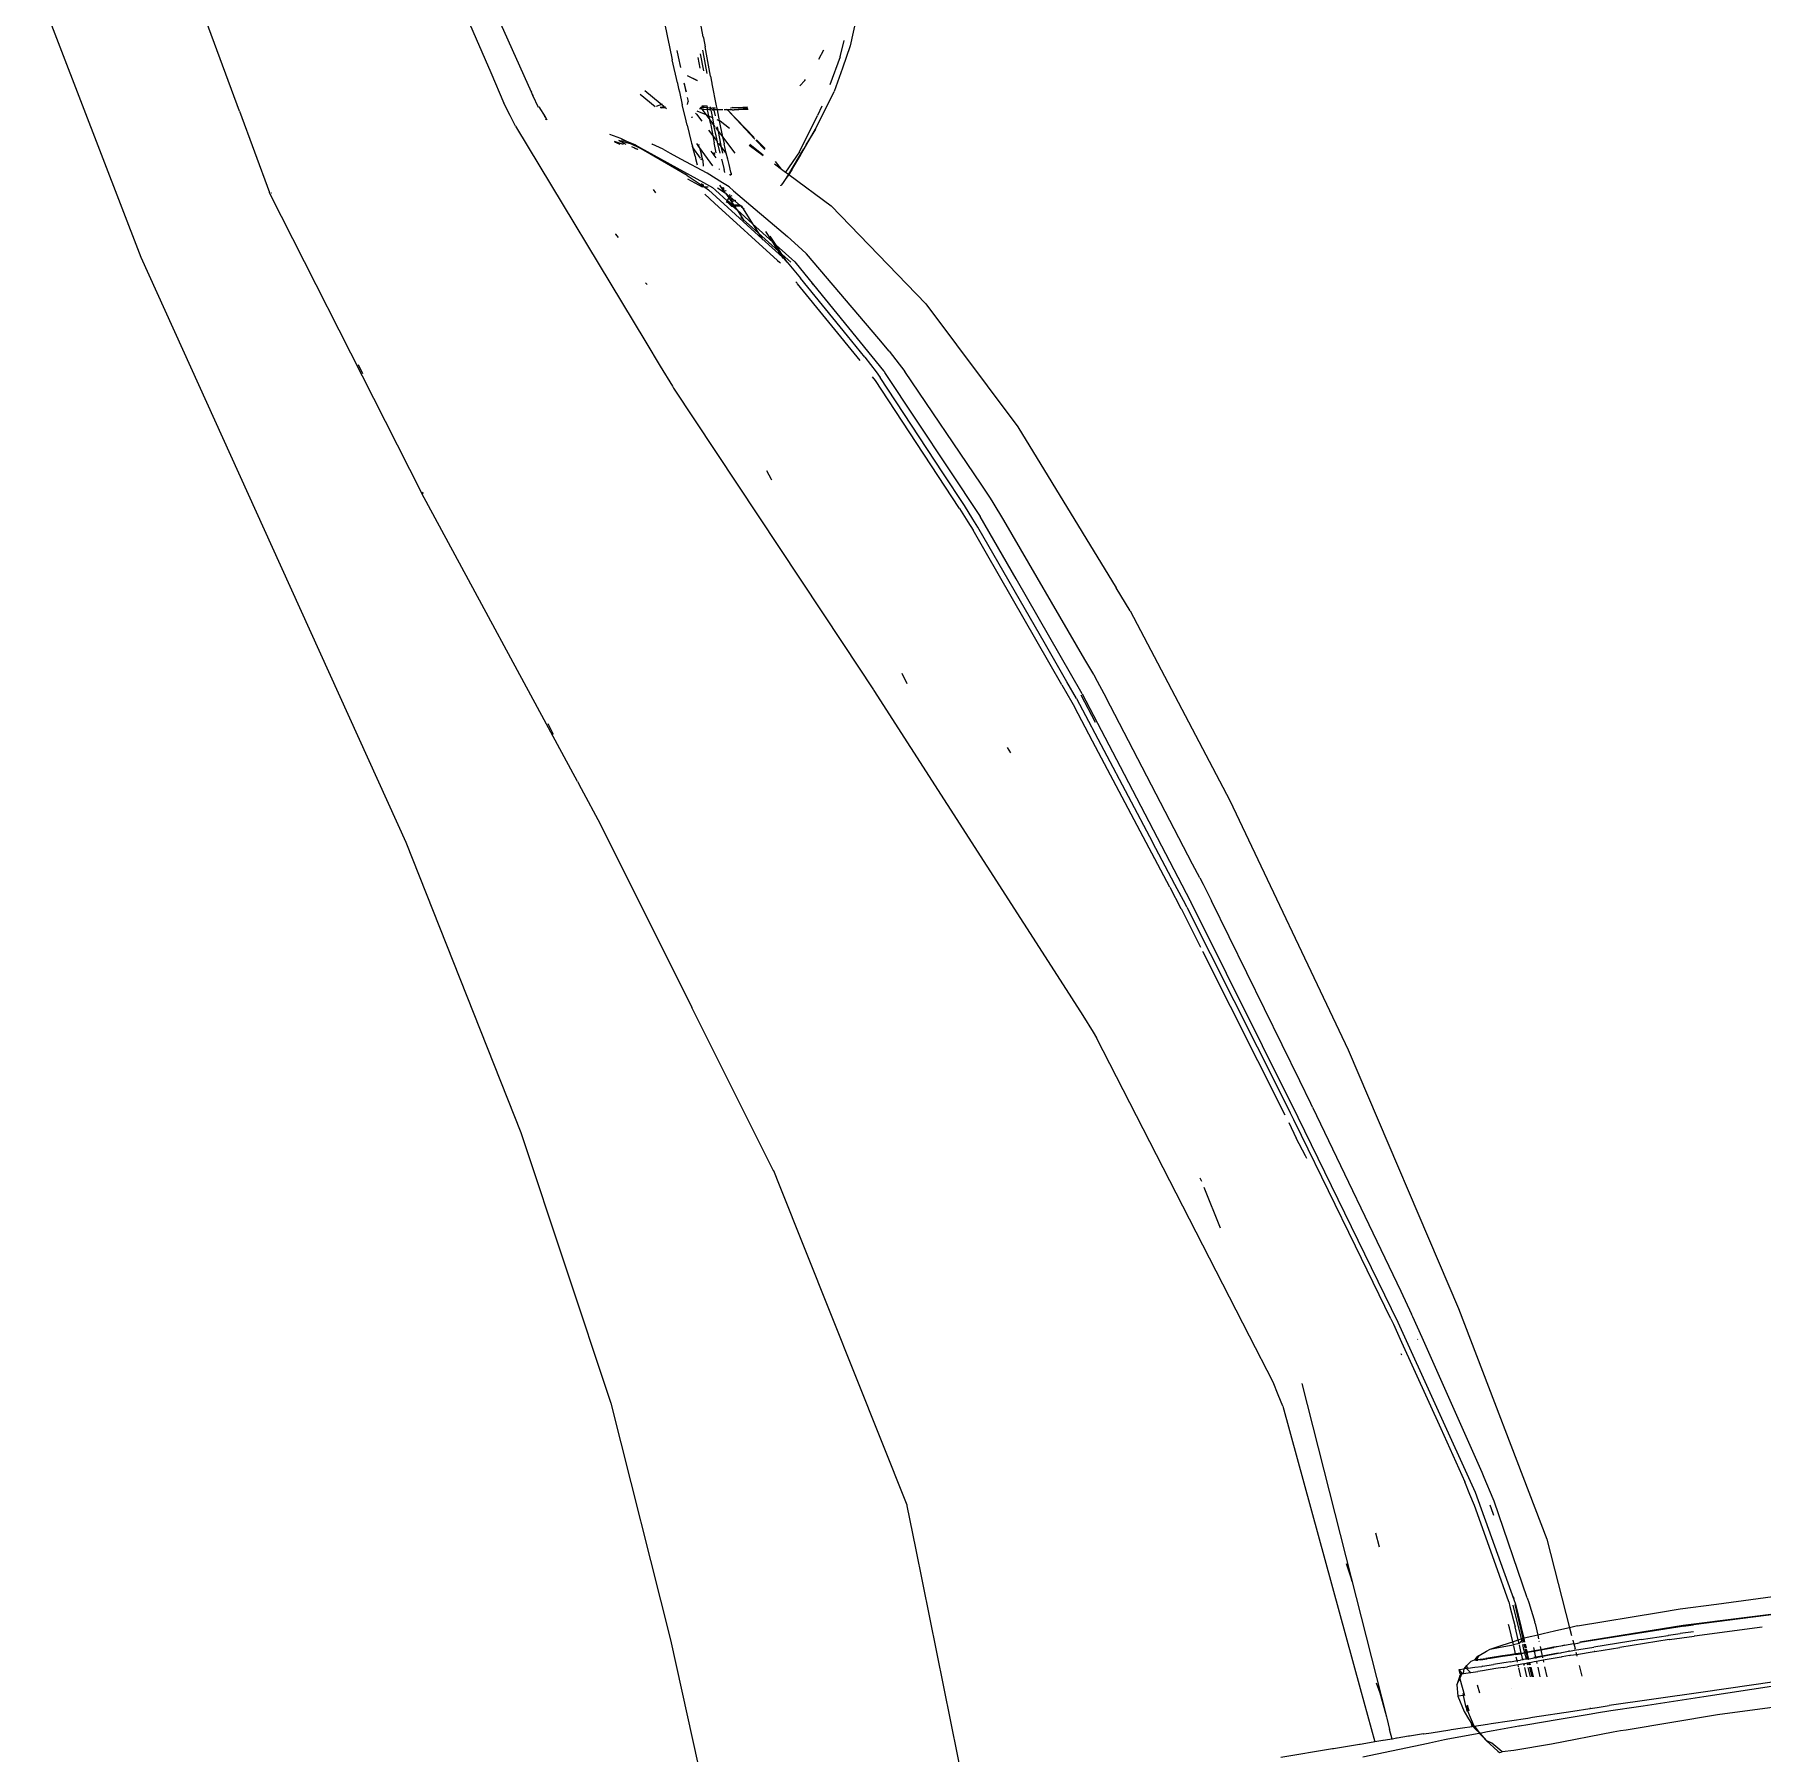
# Model space of a CAD drawing. Header units: millimetres. Extents: x 182 to 575, y -105 to 95.
# Drawn here: x 367.4181 to 367.7003, y -1.5938 to -1.3131 of the extents above; entities that cross this region are included whole.
import ezdxf

# ---------------------------------------------------------------- set-up
doc = ezdxf.new("R2010")
doc.units = ezdxf.units.MM
doc.header["$MEASUREMENT"] = 0
doc.layers.add('SectionCutEdges', color=7, linetype='Continuous')

# ---------------------------------------------------------------- blocks, each defined once
blk = doc.blocks.new('A$C69b3238c')
for p, q in [((1.53287, 0.94229), (1.51631, 0.90541)), ((1.53587, 0.93856), (1.52293, 0.90858)), ((1.56394, 0.90224), (1.5744, 0.93063)), ((1.5974, 0.92355), (1.58003, 0.87844)), ((1.48821, 0.91439), (1.48952, 0.92142)), ((1.46325, 0.91739), (1.46425, 0.91291)), ((1.48819, 0.91425), (1.48791, 0.91277)), ((1.48821, 0.91439), (1.48819, 0.91425)), ((1.49413, 0.91456), (1.49374, 0.91276)), ((1.49456, 0.91666), (1.49413, 0.91456)), ((1.46425, 0.91291), (1.46546, 0.90927)), ((1.46587, 0.91114), (1.4652, 0.91382)), ((1.46859, 0.9122), (1.46942, 0.9107)), ((1.48702, 0.90799), (1.48791, 0.91277)), ((1.48758, 0.90839), (1.48825, 0.91195)), ((1.48872, 0.91162), (1.4882, 0.90885)), ((1.48825, 0.91195), (1.4883, 0.91221)), ((1.49253, 0.91215), (1.49231, 0.91111)), ((1.49374, 0.91276), (1.49329, 0.91066)), ((1.46546, 0.90927), (1.46683, 0.90548)), ((1.46587, 0.91114), (1.46757, 0.90654)), ((1.48912, 0.91104), (1.48879, 0.90927)), ((1.49231, 0.91111), (1.49192, 0.90936)), ((1.49245, 0.90686), (1.49329, 0.91066)), ((1.52293, 0.90858), (1.52076, 0.90358)), ((1.47163, 0.90726), (1.47153, 0.90741)), ((1.47163, 0.90726), (1.47246, 0.9064)), ((1.48679, 0.90672), (1.48611, 0.90315)), ((1.48681, 0.90684), (1.48679, 0.90672)), ((1.48702, 0.90799), (1.48681, 0.90684)), ((1.48921, 0.90719), (1.48922, 0.90724)), ((1.49075, 0.90803), (1.48922, 0.90724)), ((1.48922, 0.90724), (1.49077, 0.90801)), ((1.49097, 0.90537), (1.49131, 0.90684)), ((1.49134, 0.90676), (1.49104, 0.90542)), ((1.49225, 0.90595), (1.49212, 0.90539)), ((1.4924, 0.90675), (1.49225, 0.90595)), ((1.49244, 0.9068), (1.4924, 0.90675)), ((1.49245, 0.90686), (1.49244, 0.9068)), ((1.46987, 0.89932), (1.46683, 0.90548)), ((1.46888, 0.90309), (1.46955, 0.90155)), ((1.481, 0.90291), (1.48252, 0.90278)), ((1.48611, 0.90315), (1.48602, 0.90269)), ((1.48708, 0.90294), (1.48705, 0.90276)), ((1.4875, 0.90303), (1.4876, 0.90305)), ((1.48755, 0.90283), (1.4876, 0.90305)), ((1.48858, 0.90296), (1.48755, 0.90283)), ((1.4876, 0.90305), (1.48847, 0.90308)), ((1.49082, 0.90446), (1.49068, 0.90386)), ((1.49078, 0.90336), (1.49068, 0.90386)), ((1.49125, 0.90162), (1.49164, 0.90328)), ((1.49212, 0.90539), (1.49164, 0.90328)), ((1.49424, 0.90266), (1.49451, 0.90288)), ((1.49451, 0.90288), (1.49437, 0.90289)), ((1.49443, 0.90295), (1.49457, 0.90293)), ((1.49451, 0.90288), (1.49457, 0.90293)), ((1.49504, 0.90282), (1.49451, 0.90288)), ((1.49468, 0.90302), (1.49455, 0.90306)), ((1.49457, 0.90293), (1.49468, 0.90302)), ((1.49457, 0.90293), (1.49504, 0.90282)), ((1.49468, 0.90302), (1.49503, 0.90332)), ((1.49514, 0.90288), (1.49468, 0.90302)), ((1.49488, 0.90337), (1.49503, 0.90332)), ((1.49503, 0.90332), (1.49527, 0.90353)), ((1.49503, 0.90332), (1.49593, 0.90301)), ((1.49508, 0.90283), (1.49514, 0.90288)), ((1.49522, 0.90286), (1.49514, 0.90288)), ((1.49522, 0.90286), (1.49527, 0.90287)), ((1.49527, 0.90353), (1.49773, 0.90557)), ((1.4985, 0.90505), (1.49607, 0.90304)), ((1.51504, 0.90297), (1.51404, 0.90133)), ((1.51608, 0.90488), (1.5152, 0.90291)), ((1.51608, 0.90488), (1.51592, 0.90493)), ((1.51631, 0.90541), (1.51608, 0.90488)), ((1.51631, 0.90541), (1.51619, 0.90552)), ((1.51973, 0.90155), (1.52076, 0.90358)), ((1.47252, 0.89564), (1.46955, 0.90155)), ((1.48428, 0.90246), (1.47983, 0.89774)), ((1.47988, 0.89795), (1.48428, 0.90246)), ((1.4809, 0.9025), (1.48319, 0.90248)), ((1.48319, 0.90248), (1.48093, 0.90263)), ((1.48252, 0.90278), (1.48096, 0.90277)), ((1.48252, 0.90278), (1.48347, 0.90283)), ((1.48252, 0.90278), (1.48369, 0.90277)), ((1.48352, 0.90246), (1.48319, 0.90248)), ((1.48352, 0.90246), (1.48428, 0.90246)), ((1.48369, 0.90277), (1.48379, 0.90274)), ((1.48391, 0.89942), (1.48543, 0.90062)), ((1.48434, 0.90246), (1.48428, 0.90246)), ((1.48438, 0.90257), (1.48434, 0.90246)), ((1.48434, 0.90246), (1.48437, 0.90246)), ((1.48437, 0.90246), (1.48446, 0.90255)), ((1.48437, 0.90246), (1.48475, 0.90247)), ((1.48475, 0.90247), (1.48478, 0.90246)), ((1.48502, 0.90246), (1.48508, 0.90247)), ((1.48508, 0.90247), (1.48597, 0.90248)), ((1.48543, 0.90062), (1.48562, 0.9007)), ((1.48562, 0.9007), (1.48545, 0.89986)), ((1.48597, 0.90248), (1.48562, 0.9007)), ((1.48562, 0.9007), (1.48593, 0.90084)), ((1.48602, 0.90269), (1.48597, 0.90248)), ((1.48597, 0.90248), (1.48644, 0.90249)), ((1.48597, 0.90248), (1.48643, 0.90244)), ((1.48623, 0.90274), (1.48649, 0.90273)), ((1.48624, 0.90147), (1.48643, 0.90244)), ((1.48643, 0.90244), (1.48644, 0.90249)), ((1.48643, 0.90244), (1.48671, 0.90244)), ((1.48644, 0.90249), (1.48649, 0.90273)), ((1.48644, 0.90249), (1.48674, 0.90249)), ((1.48716, 0.90083), (1.48647, 0.89991)), ((1.48647, 0.89991), (1.48653, 0.90013)), ((1.48649, 0.90273), (1.4865, 0.9028)), ((1.48649, 0.90273), (1.4868, 0.90273)), ((1.48673, 0.90118), (1.48653, 0.90013)), ((1.48659, 0.90112), (1.48673, 0.90118)), ((1.48706, 0.90032), (1.48665, 0.89822)), ((1.48698, 0.90243), (1.48673, 0.90118)), ((1.48673, 0.90118), (1.48728, 0.90142)), ((1.48686, 0.90274), (1.4868, 0.90273)), ((1.48685, 0.90243), (1.48698, 0.90243)), ((1.48686, 0.90249), (1.48699, 0.90249)), ((1.48705, 0.90276), (1.48691, 0.90275)), ((1.48699, 0.90249), (1.48698, 0.90243)), ((1.48698, 0.90243), (1.48705, 0.90243)), ((1.48705, 0.90276), (1.48699, 0.90249)), ((1.48699, 0.90249), (1.48749, 0.9025)), ((1.48755, 0.90283), (1.48705, 0.90276)), ((1.48705, 0.90276), (1.48754, 0.90278)), ((1.48705, 0.90243), (1.48749, 0.9025)), ((1.48706, 0.90032), (1.48716, 0.90083)), ((1.48776, 0.90163), (1.48716, 0.90083)), ((1.48716, 0.90083), (1.48728, 0.90142)), ((1.48728, 0.90142), (1.48752, 0.9025)), ((1.48728, 0.90142), (1.48776, 0.90163)), ((1.48749, 0.9025), (1.48752, 0.9025)), ((1.48752, 0.9025), (1.48754, 0.90278)), ((1.48752, 0.9025), (1.48767, 0.9025)), ((1.48754, 0.90278), (1.48869, 0.90284)), ((1.48754, 0.90278), (1.48755, 0.90283)), ((1.48817, 0.90258), (1.48767, 0.9025)), ((1.48847, 0.90257), (1.48776, 0.90163)), ((1.48776, 0.90163), (1.4892, 0.90225)), ((1.48817, 0.90258), (1.48853, 0.90263)), ((1.48932, 0.90178), (1.48845, 0.90061)), ((1.48847, 0.90257), (1.48853, 0.90263)), ((1.48853, 0.90263), (1.48871, 0.90281)), ((1.48881, 0.90269), (1.48853, 0.90263)), ((1.48853, 0.90263), (1.48883, 0.90267)), ((1.48948, 0.90193), (1.48932, 0.90178)), ((1.48999, 0.90118), (1.49003, 0.90131)), ((1.49006, 0.9012), (1.49007, 0.90126)), ((1.49086, 0.89997), (1.49102, 0.90067)), ((1.49102, 0.90067), (1.49125, 0.90162)), ((1.49504, 0.90282), (1.49508, 0.90283)), ((1.51404, 0.90133), (1.51376, 0.90086)), ((1.51376, 0.90086), (1.51399, 0.90093)), ((1.51404, 0.90133), (1.51421, 0.90129)), ((1.51885, 0.89983), (1.51973, 0.90155)), ((1.56394, 0.90224), (1.55905, 0.88896)), ((1.47212, 0.89547), (1.46987, 0.89932)), ((1.46987, 0.89932), (1.47146, 0.89673)), ((1.47813, 0.89616), (1.47954, 0.8976)), ((1.47962, 0.89752), (1.47818, 0.89599)), ((1.47982, 0.8977), (1.47983, 0.89774)), ((1.48506, 0.89804), (1.48307, 0.89539)), ((1.48506, 0.89804), (1.48482, 0.89693)), ((1.48545, 0.89986), (1.48506, 0.89804)), ((1.48574, 0.89894), (1.48506, 0.89804)), ((1.48522, 0.89632), (1.48552, 0.89779)), ((1.48547, 0.89542), (1.48588, 0.8972)), ((1.48552, 0.89779), (1.48574, 0.89894)), ((1.48574, 0.89894), (1.4859, 0.89972)), ((1.48624, 0.89961), (1.48574, 0.89894)), ((1.48588, 0.8972), (1.48591, 0.89727)), ((1.48591, 0.89727), (1.48647, 0.89991)), ((1.48665, 0.89822), (1.48591, 0.89727)), ((1.48647, 0.89991), (1.48631, 0.89969)), ((1.48665, 0.89822), (1.48643, 0.89711)), ((1.48737, 0.89917), (1.48665, 0.89822)), ((1.49019, 0.89725), (1.49014, 0.89705)), ((1.49086, 0.89997), (1.49019, 0.89725)), ((1.51885, 0.89983), (1.49759, 0.86453)), ((1.49922, 0.89668), (1.50072, 0.89728)), ((1.49995, 0.89688), (1.502, 0.89746)), ((1.49995, 0.89688), (1.50072, 0.89728)), ((1.50072, 0.89728), (1.50135, 0.89761)), ((1.50072, 0.89728), (1.50151, 0.8976)), ((1.502, 0.89746), (1.50084, 0.89689)), ((1.50274, 0.89734), (1.5013, 0.89684)), ((1.50135, 0.89761), (1.5017, 0.89778)), ((1.5017, 0.89778), (1.50347, 0.89847)), ((1.47185, 0.89609), (1.47432, 0.89197)), ((1.47224, 0.89526), (1.47212, 0.89547)), ((1.47235, 0.89504), (1.47224, 0.89526)), ((1.47263, 0.89459), (1.47235, 0.89504)), ((1.47252, 0.89564), (1.47478, 0.89232)), ((1.47374, 0.8927), (1.47263, 0.89459)), ((1.47842, 0.89507), (1.4806, 0.89679)), ((1.48071, 0.89672), (1.47843, 0.89502)), ((1.48401, 0.89357), (1.48423, 0.89442)), ((1.48423, 0.89442), (1.48446, 0.89541)), ((1.48446, 0.89541), (1.48482, 0.89693)), ((1.48522, 0.89632), (1.48454, 0.89541)), ((1.48523, 0.89442), (1.48481, 0.89275)), ((1.48504, 0.89542), (1.48522, 0.89632)), ((1.48575, 0.89702), (1.48522, 0.89632)), ((1.48609, 0.89543), (1.48643, 0.89711)), ((1.48612, 0.89461), (1.48695, 0.89573)), ((1.48655, 0.89553), (1.4863, 0.89519)), ((1.48665, 0.89333), (1.48882, 0.89634)), ((1.49191, 0.89448), (1.48765, 0.89217)), ((1.49845, 0.89626), (1.48819, 0.89059)), ((1.4883, 0.89424), (1.48851, 0.89509)), ((1.48848, 0.89433), (1.48855, 0.89438)), ((1.48855, 0.89525), (1.48851, 0.89509)), ((1.48857, 0.89531), (1.48855, 0.89525)), ((1.48855, 0.89438), (1.48858, 0.89448)), ((1.48882, 0.89634), (1.48857, 0.89531)), ((1.48865, 0.89457), (1.4899, 0.8963)), ((1.48882, 0.89634), (1.48886, 0.89639)), ((1.48886, 0.89639), (1.48926, 0.89695)), ((1.48886, 0.89639), (1.48893, 0.89677)), ((1.48896, 0.89679), (1.48893, 0.89677)), ((1.48948, 0.89453), (1.48919, 0.89351)), ((1.48956, 0.89493), (1.48948, 0.89453)), ((1.48956, 0.89493), (1.4899, 0.8963)), ((1.4899, 0.8963), (1.48996, 0.89656)), ((1.49002, 0.89646), (1.4899, 0.8963)), ((1.49014, 0.89705), (1.48996, 0.89656)), ((1.49084, 0.89173), (1.498, 0.89588)), ((1.49364, 0.89542), (1.49191, 0.89448)), ((1.49478, 0.89604), (1.49364, 0.89542)), ((1.49478, 0.89604), (1.49656, 0.89686)), ((1.49664, 0.89689), (1.49656, 0.89686)), ((1.498, 0.89588), (1.4986, 0.89619)), ((1.49922, 0.89668), (1.49845, 0.89626)), ((1.4986, 0.89619), (1.49995, 0.89688)), ((1.49896, 0.89604), (1.49895, 0.89608)), ((1.49992, 0.89647), (1.49896, 0.89604)), ((1.49946, 0.89621), (1.49896, 0.89604)), ((1.49896, 0.89604), (1.49899, 0.89594)), ((1.49922, 0.89668), (1.49995, 0.89688)), ((1.50177, 0.89679), (1.50216, 0.89699)), ((1.50216, 0.89699), (1.50265, 0.89718)), ((1.47426, 0.89193), (1.46734, 0.8868)), ((1.47374, 0.8927), (1.47426, 0.89193)), ((1.47432, 0.89197), (1.47426, 0.89193)), ((1.47426, 0.89193), (1.47484, 0.89108)), ((1.47478, 0.89232), (1.47432, 0.89197)), ((1.47432, 0.89197), (1.47484, 0.89108)), ((1.47542, 0.89279), (1.47478, 0.89232)), ((1.47542, 0.89279), (1.47642, 0.89405)), ((1.47658, 0.89366), (1.47542, 0.89279)), ((1.48358, 0.89187), (1.48362, 0.89203)), ((1.48362, 0.89203), (1.4837, 0.89232)), ((1.4837, 0.89232), (1.48401, 0.89357)), ((1.48394, 0.89197), (1.48377, 0.89174)), ((1.48468, 0.89225), (1.48481, 0.89275)), ((1.4851, 0.89057), (1.48756, 0.89213)), ((1.48554, 0.89272), (1.48557, 0.89283)), ((1.48765, 0.89217), (1.48756, 0.89213)), ((1.48826, 0.89421), (1.48825, 0.8933)), ((1.4883, 0.89424), (1.48826, 0.89421)), ((1.49084, 0.89173), (1.48837, 0.89009)), ((1.48326, 0.88924), (1.47447, 0.88178)), ((1.47484, 0.89108), (1.47528, 0.89044)), ((1.47528, 0.89044), (1.47548, 0.89015)), ((1.47548, 0.89015), (1.47553, 0.89009)), ((1.47555, 0.89004), (1.47553, 0.89009)), ((1.47978, 0.88251), (1.48736, 0.88942)), ((1.48401, 0.88988), (1.48326, 0.88924)), ((1.48455, 0.88885), (1.48391, 0.88825)), ((1.48401, 0.88988), (1.4851, 0.89057)), ((1.48401, 0.88808), (1.48455, 0.88885)), ((1.48623, 0.88933), (1.48431, 0.8876)), ((1.48446, 0.88918), (1.48451, 0.88922)), ((1.48451, 0.88922), (1.48478, 0.88917)), ((1.48466, 0.88894), (1.48455, 0.88885)), ((1.48589, 0.88972), (1.48466, 0.88894)), ((1.48466, 0.88894), (1.48484, 0.88917)), ((1.48478, 0.88917), (1.48484, 0.88917)), ((1.48484, 0.88917), (1.48549, 0.89019)), ((1.48487, 0.88931), (1.48484, 0.88972)), ((1.48484, 0.88927), (1.48487, 0.88931)), ((1.48484, 0.88917), (1.48484, 0.88927)), ((1.48487, 0.88931), (1.48498, 0.88987)), ((1.48673, 0.88978), (1.48623, 0.88933)), ((1.48819, 0.89059), (1.48673, 0.88978)), ((1.48798, 0.88983), (1.48736, 0.88942)), ((1.48812, 0.88988), (1.4874, 0.8899)), ((1.48798, 0.88983), (1.48806, 0.88983)), ((1.48806, 0.88983), (1.48812, 0.88988)), ((1.48812, 0.88988), (1.48823, 0.89035)), ((1.48812, 0.88988), (1.48837, 0.89009)), ((1.48812, 0.88984), (1.48812, 0.88988)), ((1.48832, 0.88984), (1.49074, 0.89114)), ((1.48832, 0.88984), (1.48837, 0.89009)), ((1.48837, 0.89009), (1.48844, 0.89039)), ((1.48844, 0.89039), (1.48846, 0.89047)), ((1.49597, 0.88891), (1.49633, 0.88947)), ((1.54011, 0.85157), (1.55898, 0.88882)), ((1.55872, 0.88884), (1.55876, 0.88884)), ((1.55898, 0.88882), (1.55905, 0.88896)), ((1.46734, 0.8868), (1.45188, 0.87082)), ((1.48637, 0.88725), (1.47607, 0.87788)), ((1.48196, 0.88673), (1.48017, 0.88386)), ((1.4827, 0.88614), (1.48017, 0.88386)), ((1.48196, 0.88666), (1.48153, 0.88629)), ((1.4827, 0.88614), (1.48169, 0.88456)), ((1.48196, 0.88673), (1.48201, 0.88673)), ((1.48201, 0.88673), (1.48196, 0.88666)), ((1.48204, 0.88682), (1.48201, 0.88673)), ((1.48201, 0.88673), (1.48205, 0.88673)), ((1.48212, 0.8869), (1.48204, 0.88682)), ((1.48215, 0.88682), (1.48204, 0.88682)), ((1.48215, 0.88682), (1.48205, 0.88673)), ((1.48205, 0.88673), (1.48312, 0.8868)), ((1.48235, 0.88698), (1.48215, 0.88682)), ((1.48312, 0.8868), (1.48215, 0.88682)), ((1.48235, 0.88698), (1.48221, 0.88699)), ((1.48313, 0.88764), (1.48235, 0.88698)), ((1.48323, 0.88696), (1.48235, 0.88698)), ((1.4827, 0.88614), (1.48312, 0.8868)), ((1.48339, 0.88676), (1.4827, 0.88614)), ((1.48313, 0.88764), (1.48291, 0.88772)), ((1.48312, 0.8868), (1.48323, 0.88696)), ((1.48339, 0.88676), (1.48312, 0.8868)), ((1.48377, 0.88819), (1.48313, 0.88764)), ((1.48352, 0.8875), (1.48313, 0.88764)), ((1.48323, 0.88696), (1.48401, 0.88808)), ((1.48344, 0.88695), (1.48323, 0.88696)), ((1.48422, 0.88756), (1.48339, 0.88676)), ((1.48362, 0.88675), (1.48339, 0.88676)), ((1.48344, 0.88695), (1.48422, 0.88756)), ((1.48377, 0.88819), (1.48352, 0.8875)), ((1.48357, 0.88841), (1.48382, 0.88831)), ((1.48362, 0.88675), (1.48432, 0.88744)), ((1.48382, 0.88831), (1.48377, 0.88819)), ((1.48391, 0.88825), (1.48377, 0.88819)), ((1.48382, 0.88831), (1.48387, 0.88867)), ((1.48401, 0.88808), (1.48391, 0.88825)), ((1.48431, 0.8876), (1.48401, 0.88808)), ((1.48431, 0.8876), (1.48422, 0.88756)), ((1.48422, 0.88756), (1.48432, 0.88744)), ((1.48437, 0.88749), (1.48431, 0.8876)), ((1.48437, 0.88749), (1.48431, 0.8876)), ((1.48432, 0.88744), (1.48437, 0.88749)), ((1.48439, 0.88734), (1.48432, 0.88744)), ((1.48444, 0.88738), (1.48437, 0.88749)), ((1.48798, 0.88872), (1.48637, 0.88725)), ((1.48017, 0.88386), (1.47686, 0.88086)), ((1.4792, 0.88233), (1.48169, 0.88456)), ((1.48017, 0.88386), (1.4792, 0.88233)), ((1.48169, 0.88456), (1.48158, 0.88439)), ((1.48169, 0.88456), (1.48206, 0.88489)), ((1.47447, 0.88178), (1.47214, 0.87969)), ((1.4763, 0.88035), (1.47329, 0.87763)), ((1.47528, 0.87839), (1.47864, 0.88146)), ((1.47538, 0.87891), (1.4763, 0.88035)), ((1.47593, 0.87941), (1.4792, 0.88233)), ((1.47593, 0.87941), (1.47686, 0.88086)), ((1.4763, 0.88035), (1.47727, 0.88186)), ((1.47686, 0.88086), (1.4763, 0.88035)), ((1.47686, 0.88086), (1.47798, 0.8826)), ((1.47864, 0.88146), (1.47852, 0.88127)), ((1.47864, 0.88146), (1.47978, 0.88251)), ((1.4792, 0.88233), (1.47864, 0.88146)), ((1.50205, 0.88161), (1.5025, 0.88218)), ((1.5025, 0.88218), (1.50255, 0.88225)), ((1.45954, 0.86506), (1.47135, 0.87897)), ((1.47329, 0.87763), (1.47024, 0.87389)), ((1.47214, 0.87969), (1.47135, 0.87897)), ((1.47453, 0.87759), (1.47236, 0.87499)), ((1.47392, 0.87761), (1.47538, 0.87891)), ((1.47453, 0.87759), (1.47538, 0.87891)), ((1.47506, 0.87819), (1.47453, 0.87759)), ((1.47506, 0.87819), (1.47455, 0.87759)), ((1.47506, 0.87819), (1.47528, 0.87839)), ((1.47514, 0.87818), (1.47528, 0.87839)), ((1.47528, 0.87839), (1.47593, 0.87941)), ((1.47538, 0.87891), (1.47593, 0.87941)), ((1.47575, 0.87758), (1.47562, 0.87747)), ((1.47607, 0.87788), (1.47575, 0.87758)), ((1.58003, 0.87844), (1.55863, 0.83105)), ((1.46469, 0.86559), (1.47236, 0.87499)), ((1.47024, 0.87389), (1.4588, 0.85987)), ((1.4626, 0.86154), (1.47281, 0.87404)), ((1.47024, 0.87389), (1.47048, 0.87426)), ((1.47281, 0.87404), (1.47289, 0.87417)), ((1.47289, 0.87417), (1.4731, 0.87441)), ((1.49759, 0.87417), (1.4974, 0.87397)), ((1.49763, 0.87422), (1.49759, 0.87417)), ((1.45188, 0.87082), (1.43684, 0.85073)), ((1.45786, 0.86308), (1.45954, 0.86506)), ((1.46185, 0.86211), (1.46469, 0.86559)), ((1.49759, 0.86453), (1.49524, 0.86063)), ((1.45679, 0.86167), (1.45533, 0.85973)), ((1.45786, 0.86308), (1.45679, 0.86167)), ((1.46185, 0.86211), (1.45998, 0.85968)), ((1.49524, 0.86063), (1.49323, 0.85733)), ((1.54456, 0.86088), (1.54385, 0.8594)), ((1.44283, 0.84134), (1.45533, 0.85973)), ((1.45861, 0.85957), (1.443, 0.83607)), ((1.44908, 0.84321), (1.45931, 0.85879)), ((1.45803, 0.85512), (1.46009, 0.85825)), ((1.4588, 0.85987), (1.45859, 0.85963)), ((1.45859, 0.85963), (1.45861, 0.85957)), ((1.45998, 0.85968), (1.45931, 0.85879)), ((1.46009, 0.85825), (1.46056, 0.85888)), ((1.44637, 0.83736), (1.45803, 0.85512)), ((1.49305, 0.85702), (1.46543, 0.81534)), ((1.49323, 0.85733), (1.49305, 0.85702)), ((1.43684, 0.85073), (1.42078, 0.82441)), ((1.53418, 0.83987), (1.54011, 0.85157)), ((1.44129, 0.83906), (1.44283, 0.84134)), ((1.44557, 0.83786), (1.44908, 0.84321)), ((1.47701, 0.84201), (1.47705, 0.84209)), ((1.47705, 0.84209), (1.47781, 0.84354)), ((1.43913, 0.83548), (1.44087, 0.83837)), ((1.44087, 0.83837), (1.44129, 0.83906)), ((1.50874, 0.79279), (1.53416, 0.83982)), ((1.53389, 0.83984), (1.53404, 0.84002)), ((1.53416, 0.83982), (1.53418, 0.83987)), ((1.42589, 0.81272), (1.43913, 0.83548)), ((1.43713, 0.82587), (1.443, 0.83607)), ((1.44336, 0.83432), (1.44418, 0.83563)), ((1.44503, 0.83522), (1.44417, 0.83384)), ((1.44418, 0.83563), (1.44557, 0.83786)), ((1.44637, 0.83736), (1.44503, 0.83522)), ((1.43234, 0.81515), (1.44336, 0.83432)), ((1.44198, 0.83002), (1.44417, 0.83384)), ((1.42965, 0.80859), (1.44198, 0.83002)), ((1.55863, 0.83105), (1.53678, 0.7829)), ((1.41849, 0.82064), (1.42078, 0.82441)), ((1.42633, 0.8071), (1.43713, 0.82587)), ((1.41849, 0.82064), (1.40224, 0.78971)), ((1.42446, 0.81027), (1.42589, 0.81272)), ((1.42883, 0.80905), (1.43234, 0.81515)), ((1.46543, 0.81534), (1.4604, 0.80774)), ((1.4242, 0.80979), (1.42249, 0.80658)), ((1.42446, 0.81027), (1.4242, 0.80979)), ((1.45581, 0.81047), (1.45496, 0.80881)), ((1.42633, 0.8071), (1.42016, 0.79527)), ((1.42729, 0.80633), (1.42883, 0.80905)), ((1.42965, 0.80859), (1.42806, 0.80577)), ((1.46035, 0.80768), (1.42995, 0.76035)), ((1.4604, 0.80774), (1.46035, 0.80768)), ((1.40831, 0.77932), (1.42249, 0.80658)), ((1.42677, 0.80541), (1.41485, 0.78287)), ((1.42419, 0.80241), (1.42653, 0.80689)), ((1.42465, 0.79937), (1.42761, 0.80497)), ((1.42729, 0.80633), (1.42677, 0.80541)), ((1.42806, 0.80577), (1.42761, 0.80497)), ((1.51362, 0.80228), (1.5127, 0.8005)), ((1.41205, 0.77555), (1.42465, 0.79937)), ((1.43802, 0.79749), (1.43855, 0.79835)), ((1.42016, 0.79527), (1.4087, 0.77331)), ((1.50815, 0.79164), (1.50503, 0.78586)), ((1.50874, 0.79279), (1.50815, 0.79164)), ((1.40224, 0.78971), (1.38289, 0.74898)), ((1.50503, 0.78586), (1.49006, 0.7559)), ((1.4112, 0.77599), (1.41485, 0.78287)), ((1.53678, 0.7829), (1.51802, 0.73549)), ((1.40712, 0.77704), (1.40831, 0.77932)), ((1.40661, 0.77602), (1.40525, 0.7733)), ((1.40712, 0.77704), (1.40661, 0.77602)), ((1.40944, 0.77263), (1.4112, 0.77599)), ((1.39083, 0.74389), (1.40525, 0.7733)), ((1.40868, 0.7732), (1.39112, 0.73796)), ((1.4087, 0.77331), (1.40868, 0.77328)), ((1.40868, 0.77328), (1.40868, 0.7732)), ((1.40873, 0.77329), (1.4087, 0.77331)), ((1.41205, 0.77555), (1.41021, 0.77207)), ((1.40925, 0.77228), (1.39778, 0.74948)), ((1.40698, 0.76567), (1.4101, 0.77187)), ((1.40925, 0.77228), (1.40944, 0.77263)), ((1.41021, 0.77207), (1.4101, 0.77187)), ((1.39321, 0.73832), (1.4066, 0.76491)), ((1.4066, 0.76491), (1.40667, 0.76506)), ((1.42995, 0.76035), (1.42622, 0.75456)), ((1.42622, 0.75456), (1.42457, 0.75184)), ((1.47674, 0.72924), (1.49006, 0.7559)), ((1.399, 0.70221), (1.42403, 0.75095)), ((1.42457, 0.75184), (1.42403, 0.75095)), ((1.38289, 0.74898), (1.36489, 0.70675)), ((1.39778, 0.74948), (1.39237, 0.73872)), ((1.38902, 0.7402), (1.39083, 0.74389)), ((1.38874, 0.73964), (1.37433, 0.70956)), ((1.38874, 0.73964), (1.38902, 0.7402)), ((1.39112, 0.73796), (1.37483, 0.70453)), ((1.39052, 0.73498), (1.3918, 0.73756)), ((1.3926, 0.7371), (1.39138, 0.73457)), ((1.3918, 0.73756), (1.39237, 0.73872)), ((1.38173, 0.71694), (1.39052, 0.73498)), ((1.38986, 0.73165), (1.39138, 0.73457)), ((1.51802, 0.73549), (1.5033, 0.69127)), ((1.38969, 0.73124), (1.38986, 0.73165)), ((1.40683, 0.72747), (1.40706, 0.72805)), ((1.47579, 0.72687), (1.47672, 0.7292)), ((1.47672, 0.7292), (1.47674, 0.72924)), ((1.40376, 0.71988), (1.40644, 0.72652)), ((1.45493, 0.67462), (1.47579, 0.72687)), ((1.37593, 0.70505), (1.38173, 0.71694)), ((1.37433, 0.70956), (1.37255, 0.70584)), ((1.36489, 0.70675), (1.35049, 0.66908)), ((1.37084, 0.70201), (1.37234, 0.70537)), ((1.37234, 0.70537), (1.37255, 0.70584)), ((1.37483, 0.70453), (1.3622, 0.67675)), ((1.37553, 0.70419), (1.37418, 0.70126)), ((1.37593, 0.70505), (1.37553, 0.70419)), ((1.36105, 0.67996), (1.37084, 0.70201)), ((1.37418, 0.70126), (1.3678, 0.68714)), ((1.37155, 0.70171), (1.3716, 0.70169)), ((1.39516, 0.69473), (1.399, 0.70221)), ((1.37417, 0.6991), (1.37427, 0.69932)), ((1.3905, 0.69448), (1.38244, 0.66278)), ((1.39432, 0.69263), (1.39516, 0.69473)), ((1.3936, 0.69082), (1.39432, 0.69263)), ((1.5033, 0.69127), (1.49356, 0.65264)), ((1.3936, 0.69082), (1.38097, 0.6447)), ((1.3678, 0.68714), (1.36387, 0.67845)), ((1.3607, 0.67916), (1.36105, 0.67996)), ((1.35924, 0.67567), (1.3607, 0.67916)), ((1.36303, 0.67639), (1.36387, 0.67845)), ((1.35368, 0.65952), (1.35908, 0.6753)), ((1.3622, 0.67675), (1.35586, 0.65923)), ((1.35882, 0.66481), (1.36229, 0.67457)), ((1.35908, 0.6753), (1.35924, 0.67567)), ((1.35924, 0.67329), (1.35972, 0.67461)), ((1.36229, 0.67457), (1.36303, 0.67639)), ((1.4535, 0.66758), (1.45491, 0.6745)), ((1.45491, 0.6745), (1.45493, 0.67462)), ((1.35915, 0.67294), (1.35924, 0.67329)), ((1.35049, 0.66908), (1.34677, 0.6546)), ((1.3778, 0.66778), (1.37838, 0.67004)), ((1.4452, 0.62661), (1.4535, 0.66758)), ((1.3567, 0.65884), (1.35882, 0.66481)), ((1.38244, 0.66278), (1.3832, 0.66507)), ((1.38244, 0.66278), (1.37666, 0.64004)), ((1.38224, 0.66216), (1.38244, 0.66278)), ((1.30066, 0.65842), (1.32652, 0.6551)), ((1.32821, 0.65502), (1.30838, 0.65755)), ((1.35343, 0.65871), (1.35243, 0.65551)), ((1.35368, 0.65952), (1.35343, 0.65871)), ((1.35558, 0.65846), (1.35425, 0.65288)), ((1.35565, 0.65843), (1.3543, 0.65287)), ((1.35436, 0.65286), (1.35567, 0.65842)), ((1.35463, 0.6528), (1.35596, 0.6583)), ((1.35586, 0.65923), (1.35558, 0.65846)), ((1.3565, 0.65807), (1.35565, 0.65478)), ((1.35593, 0.65962), (1.35586, 0.65923)), ((1.35593, 0.65962), (1.356, 0.6598)), ((1.3567, 0.65884), (1.3565, 0.65807)), ((1.3153, 0.6547), (1.32635, 0.65326)), ((1.32818, 0.65488), (1.32652, 0.6551)), ((1.32818, 0.65488), (1.32839, 0.65482)), ((1.32821, 0.65502), (1.32824, 0.65497)), ((1.32824, 0.65497), (1.3451, 0.65228)), ((1.32839, 0.65482), (1.34505, 0.65218)), ((1.34677, 0.6546), (1.34645, 0.65337)), ((1.35239, 0.65531), (1.35197, 0.65341)), ((1.35239, 0.65531), (1.35243, 0.65551)), ((1.35515, 0.65264), (1.35565, 0.65478)), ((1.35605, 0.65233), (1.35658, 0.65459)), ((1.35658, 0.65459), (1.35673, 0.65516)), ((1.32635, 0.65326), (1.32641, 0.65326)), ((1.33043, 0.65268), (1.32641, 0.65326)), ((1.32651, 0.65396), (1.3287, 0.65365)), ((1.3306, 0.65338), (1.3287, 0.65365)), ((1.33049, 0.65267), (1.33043, 0.65268)), ((1.33049, 0.65267), (1.33858, 0.6514)), ((1.33064, 0.65337), (1.3306, 0.65338)), ((1.33508, 0.65267), (1.33064, 0.65337)), ((1.33508, 0.65267), (1.34281, 0.65145)), ((1.34542, 0.6521), (1.34505, 0.65218)), ((1.34609, 0.65198), (1.34542, 0.6521)), ((1.34609, 0.65198), (1.34585, 0.6512)), ((1.34609, 0.65198), (1.34818, 0.65159)), ((1.34625, 0.65257), (1.34613, 0.65211)), ((1.34819, 0.65168), (1.34754, 0.65182)), ((1.35177, 0.6525), (1.35174, 0.65235)), ((1.35197, 0.65341), (1.35184, 0.65282)), ((1.35402, 0.65195), (1.35387, 0.65131)), ((1.35408, 0.65194), (1.35392, 0.65128)), ((1.35398, 0.65124), (1.35415, 0.65193)), ((1.35424, 0.65283), (1.3541, 0.65226)), ((1.35428, 0.65279), (1.35415, 0.65225)), ((1.35417, 0.6529), (1.35425, 0.65288)), ((1.35421, 0.65107), (1.35441, 0.65189)), ((1.35422, 0.65223), (1.35433, 0.65273)), ((1.35425, 0.65288), (1.35424, 0.65283)), ((1.35425, 0.65288), (1.3543, 0.65287)), ((1.3543, 0.65287), (1.35428, 0.65279)), ((1.3543, 0.65287), (1.35436, 0.65286)), ((1.35433, 0.65273), (1.35436, 0.65286)), ((1.35436, 0.65286), (1.35463, 0.6528)), ((1.35447, 0.65217), (1.35455, 0.65251)), ((1.35455, 0.65251), (1.35463, 0.6528)), ((1.35463, 0.6528), (1.35475, 0.65277)), ((1.35464, 0.65048), (1.35495, 0.6518)), ((1.35515, 0.65264), (1.35475, 0.65277)), ((1.35501, 0.65204), (1.35515, 0.65264)), ((1.35605, 0.65233), (1.35515, 0.65264)), ((1.35593, 0.65181), (1.35605, 0.65233)), ((1.35657, 0.65216), (1.35605, 0.65233)), ((1.35811, 0.65164), (1.35657, 0.65216)), ((1.49356, 0.65264), (1.486, 0.61823)), ((1.34265, 0.65075), (1.33858, 0.6514)), ((1.34265, 0.65075), (1.34272, 0.65074)), ((1.34565, 0.65026), (1.34272, 0.65074)), ((1.34594, 0.65094), (1.34281, 0.65145)), ((1.34565, 0.65026), (1.34558, 0.64997)), ((1.34575, 0.65064), (1.34565, 0.65026)), ((1.34662, 0.65011), (1.34565, 0.65026)), ((1.34588, 0.65114), (1.34585, 0.6512)), ((1.3468, 0.6508), (1.34594, 0.65094)), ((1.34675, 0.65009), (1.34662, 0.65011)), ((1.34675, 0.65009), (1.34795, 0.64987)), ((1.3468, 0.6508), (1.34696, 0.65077)), ((1.34805, 0.65057), (1.34696, 0.65077)), ((1.34795, 0.64987), (1.348, 0.64986)), ((1.348, 0.64986), (1.34815, 0.64983)), ((1.34821, 0.65054), (1.34805, 0.65057)), ((1.34815, 0.64983), (1.35107, 0.64929)), ((1.34818, 0.65159), (1.3485, 0.65153)), ((1.34852, 0.65162), (1.34819, 0.65168)), ((1.34864, 0.65046), (1.34821, 0.65054)), ((1.3485, 0.65153), (1.34934, 0.65137)), ((1.34941, 0.65147), (1.34852, 0.65162)), ((1.34864, 0.65046), (1.35122, 0.64999)), ((1.35335, 0.64951), (1.34864, 0.65046)), ((1.35145, 0.65102), (1.34934, 0.65137)), ((1.34939, 0.65144), (1.34941, 0.65147)), ((1.35146, 0.65108), (1.34941, 0.65147)), ((1.35107, 0.64929), (1.351, 0.64899)), ((1.35107, 0.64929), (1.35217, 0.64909)), ((1.35122, 0.64999), (1.35116, 0.6497)), ((1.35145, 0.65102), (1.35122, 0.64999)), ((1.35122, 0.64999), (1.35232, 0.64978)), ((1.35146, 0.65108), (1.35145, 0.65102)), ((1.35254, 0.6508), (1.35145, 0.65102)), ((1.35157, 0.65157), (1.35146, 0.65108)), ((1.35256, 0.65087), (1.35146, 0.65108)), ((1.35217, 0.64909), (1.3521, 0.64879)), ((1.35217, 0.64909), (1.35253, 0.64902)), ((1.35232, 0.64978), (1.35228, 0.6496)), ((1.35254, 0.6508), (1.35232, 0.64978)), ((1.35232, 0.64978), (1.3526, 0.64973)), ((1.35253, 0.64902), (1.3532, 0.6489)), ((1.35256, 0.65087), (1.35254, 0.6508)), ((1.35268, 0.65073), (1.35254, 0.6508)), ((1.35267, 0.65136), (1.35256, 0.65087)), ((1.3527, 0.65085), (1.35256, 0.65087)), ((1.35268, 0.65073), (1.3536, 0.65056)), ((1.35363, 0.65067), (1.3527, 0.65085)), ((1.35344, 0.6495), (1.35335, 0.64951)), ((1.35337, 0.64959), (1.35344, 0.6495)), ((1.35344, 0.6495), (1.35369, 0.65055)), ((1.35349, 0.6495), (1.35344, 0.6495)), ((1.35349, 0.6495), (1.35374, 0.65054)), ((1.35349, 0.6495), (1.35357, 0.64949)), ((1.35357, 0.64949), (1.35382, 0.65052)), ((1.35357, 0.64949), (1.35382, 0.64947)), ((1.35369, 0.65055), (1.3536, 0.65056)), ((1.35371, 0.65066), (1.35363, 0.65067)), ((1.35371, 0.65066), (1.35369, 0.65055)), ((1.35369, 0.65055), (1.35374, 0.65054)), ((1.35383, 0.65114), (1.35371, 0.65066)), ((1.35377, 0.65065), (1.35371, 0.65066)), ((1.35377, 0.65065), (1.35374, 0.65054)), ((1.35374, 0.65054), (1.35382, 0.65052)), ((1.35388, 0.65113), (1.35377, 0.65065)), ((1.35384, 0.65063), (1.35377, 0.65065)), ((1.35382, 0.65052), (1.35384, 0.65063)), ((1.35382, 0.65052), (1.35406, 0.65048)), ((1.35382, 0.64947), (1.35406, 0.65048)), ((1.35382, 0.64947), (1.35424, 0.64943)), ((1.35384, 0.65063), (1.35395, 0.65112)), ((1.35409, 0.65059), (1.35384, 0.65063)), ((1.35406, 0.65048), (1.35409, 0.65059)), ((1.35406, 0.65048), (1.3546, 0.65037)), ((1.35409, 0.65059), (1.35421, 0.65107)), ((1.35464, 0.65048), (1.35409, 0.65059)), ((1.35421, 0.65107), (1.35426, 0.65106)), ((1.35424, 0.64943), (1.3543, 0.64942)), ((1.3543, 0.64942), (1.35433, 0.64941)), ((1.35438, 0.64939), (1.35433, 0.64941)), ((1.35438, 0.64939), (1.3546, 0.65037)), ((1.35438, 0.64939), (1.35475, 0.64934)), ((1.3546, 0.65037), (1.35464, 0.65048)), ((1.35513, 0.65029), (1.3546, 0.65037)), ((1.35475, 0.65046), (1.35464, 0.65048)), ((1.35475, 0.65046), (1.35559, 0.65033)), ((1.35533, 0.64924), (1.35475, 0.64934)), ((1.35556, 0.65023), (1.35513, 0.65029)), ((1.35527, 0.64899), (1.35533, 0.64924)), ((1.35533, 0.64924), (1.35546, 0.64979)), ((1.35641, 0.64906), (1.35533, 0.64924)), ((1.35556, 0.65023), (1.35559, 0.65033)), ((1.35556, 0.65023), (1.35647, 0.65009)), ((1.35559, 0.65033), (1.35589, 0.65165)), ((1.35559, 0.65033), (1.35647, 0.6502)), ((1.35641, 0.64906), (1.35711, 0.64894)), ((1.35647, 0.6502), (1.35774, 0.65)), ((1.35647, 0.65009), (1.35772, 0.64989)), ((1.35711, 0.64894), (1.35749, 0.64888)), ((1.35772, 0.64989), (1.35968, 0.64959)), ((1.35774, 0.65), (1.35974, 0.64969)), ((1.35971, 0.6511), (1.35811, 0.65164)), ((1.35968, 0.64959), (1.36023, 0.64951)), ((1.35974, 0.64969), (1.36041, 0.64959)), ((1.36092, 0.6494), (1.36023, 0.64951)), ((1.36138, 0.64948), (1.36041, 0.64959)), ((1.36136, 0.64938), (1.36092, 0.6494)), ((1.36136, 0.64938), (1.36172, 0.64934)), ((1.36193, 0.64943), (1.36138, 0.64948)), ((1.36174, 0.64997), (1.36151, 0.6501)), ((1.36206, 0.64931), (1.36172, 0.64934)), ((1.3622, 0.64944), (1.36174, 0.64997)), ((1.36216, 0.6494), (1.36193, 0.64943)), ((1.36206, 0.64931), (1.36216, 0.6494)), ((1.36216, 0.6494), (1.3622, 0.64944)), ((1.36226, 0.64939), (1.3622, 0.64944)), ((1.3053, 0.64691), (1.32531, 0.64404)), ((1.34519, 0.64846), (1.34474, 0.64672)), ((1.35083, 0.64824), (1.35047, 0.64657)), ((1.35197, 0.64819), (1.35161, 0.64657)), ((1.35311, 0.64815), (1.35273, 0.64657)), ((1.35316, 0.64815), (1.35278, 0.64657)), ((1.35289, 0.64657), (1.35326, 0.64815)), ((1.35312, 0.64657), (1.3535, 0.64814)), ((1.3532, 0.6489), (1.35329, 0.64888)), ((1.35329, 0.64888), (1.35322, 0.64859)), ((1.35334, 0.64888), (1.35327, 0.64858)), ((1.35329, 0.64888), (1.35334, 0.64888)), ((1.35334, 0.64888), (1.35342, 0.64886)), ((1.35335, 0.64857), (1.35342, 0.64886)), ((1.35342, 0.64886), (1.35366, 0.64882)), ((1.35359, 0.64852), (1.35366, 0.64882)), ((1.35366, 0.64882), (1.35409, 0.64873)), ((1.35375, 0.64667), (1.35373, 0.64657)), ((1.35375, 0.64667), (1.35409, 0.64812)), ((1.35417, 0.64872), (1.35409, 0.64873)), ((1.35416, 0.64842), (1.35423, 0.64871)), ((1.35417, 0.64872), (1.35423, 0.64871)), ((1.35423, 0.64871), (1.35457, 0.64865)), ((1.35457, 0.64865), (1.35483, 0.64861)), ((1.3547, 0.64657), (1.35506, 0.64808)), ((1.35483, 0.64861), (1.35517, 0.64855)), ((1.3551, 0.64825), (1.35517, 0.64855)), ((1.35517, 0.64855), (1.35638, 0.64834)), ((1.35638, 0.64834), (1.35692, 0.64825)), ((1.35733, 0.64818), (1.35692, 0.64825)), ((1.3576, 0.64813), (1.35733, 0.64818)), ((1.35749, 0.64888), (1.35917, 0.64862)), ((1.3576, 0.64813), (1.35881, 0.64793)), ((1.35881, 0.64793), (1.36096, 0.64759)), ((1.36096, 0.64833), (1.35917, 0.64862)), ((1.36096, 0.64833), (1.36111, 0.64831)), ((1.36096, 0.64759), (1.36172, 0.64748)), ((1.36224, 0.64815), (1.36111, 0.64831)), ((1.36289, 0.64731), (1.36172, 0.64748)), ((1.36331, 0.64801), (1.36224, 0.64815)), ((1.36293, 0.6473), (1.36289, 0.64731)), ((1.36331, 0.64801), (1.36342, 0.648)), ((1.36378, 0.64819), (1.36355, 0.64844)), ((1.364, 0.6479), (1.36378, 0.64819)), ((1.36467, 0.64627), (1.3639, 0.64356)), ((1.36452, 0.6471), (1.36428, 0.64715)), ((1.36441, 0.64731), (1.36436, 0.64739)), ((1.36452, 0.6471), (1.36441, 0.64731)), ((1.36469, 0.64677), (1.36452, 0.6471)), ((1.36452, 0.6471), (1.3646, 0.64709)), ((1.3646, 0.64709), (1.36478, 0.64778)), ((1.36473, 0.64649), (1.36468, 0.6463)), ((1.36469, 0.64677), (1.36475, 0.64658)), ((1.36475, 0.64658), (1.36516, 0.64527)), ((1.32531, 0.64404), (1.34029, 0.6419)), ((1.35619, 0.64475), (1.35619, 0.64472)), ((1.36142, 0.64392), (1.36181, 0.64525)), ((1.36499, 0.64342), (1.36399, 0.64092)), ((1.36407, 0.64354), (1.36416, 0.64385)), ((1.37772, 0.64397), (1.37666, 0.64004)), ((1.37836, 0.64559), (1.37772, 0.64397)), ((1.38097, 0.6447), (1.37857, 0.63597)), ((1.30237, 0.64308), (1.32263, 0.64039)), ((1.34226, 0.6416), (1.34029, 0.6419)), ((1.34301, 0.64149), (1.34226, 0.6416)), ((1.34338, 0.64143), (1.34301, 0.64149)), ((1.34321, 0.64056), (1.3432, 0.6405)), ((1.3434, 0.64151), (1.34338, 0.64143)), ((1.34347, 0.64141), (1.34338, 0.64143)), ((1.34622, 0.641), (1.34347, 0.64141)), ((1.35284, 0.63999), (1.34622, 0.641)), ((1.36347, 0.642), (1.36319, 0.64103)), ((1.36399, 0.64092), (1.36326, 0.63974)), ((1.36335, 0.641), (1.36357, 0.64178)), ((1.32263, 0.64039), (1.33751, 0.63791)), ((1.33751, 0.63791), (1.33845, 0.63776)), ((1.33845, 0.63776), (1.33967, 0.63755)), ((1.35359, 0.63987), (1.35284, 0.63999)), ((1.35955, 0.63897), (1.35359, 0.63987)), ((1.36014, 0.63888), (1.35955, 0.63897)), ((1.36233, 0.63854), (1.36014, 0.63888)), ((1.36186, 0.63776), (1.36176, 0.63765)), ((1.36239, 0.63833), (1.36186, 0.63776)), ((1.36251, 0.63852), (1.36239, 0.63833)), ((1.36278, 0.63895), (1.36251, 0.63852)), ((1.36265, 0.6385), (1.36251, 0.63852)), ((1.36265, 0.6385), (1.36278, 0.63895)), ((1.36426, 0.63825), (1.36265, 0.6385)), ((1.36326, 0.63974), (1.36278, 0.63895)), ((1.36607, 0.63797), (1.36426, 0.63825)), ((1.3663, 0.63794), (1.36607, 0.63797)), ((1.36938, 0.63747), (1.3663, 0.63794)), ((1.37575, 0.63644), (1.37614, 0.63798)), ((1.3766, 0.63982), (1.37614, 0.63798)), ((1.37666, 0.64004), (1.3766, 0.63982)), ((1.33967, 0.63755), (1.34973, 0.63558)), ((1.34973, 0.63558), (1.35589, 0.63454)), ((1.36039, 0.63618), (1.35845, 0.63448)), ((1.36095, 0.63678), (1.36039, 0.63618)), ((1.36153, 0.6374), (1.36095, 0.63678)), ((1.36165, 0.63753), (1.36153, 0.6374)), ((1.37057, 0.63729), (1.36938, 0.63747)), ((1.37063, 0.63728), (1.37057, 0.63729)), ((1.37063, 0.63728), (1.3729, 0.63691)), ((1.3729, 0.63691), (1.37304, 0.63688)), ((1.37304, 0.63688), (1.3749, 0.63658)), ((1.3749, 0.63658), (1.37502, 0.63656)), ((1.37502, 0.63656), (1.37569, 0.63644)), ((1.37569, 0.63644), (1.37575, 0.63644)), ((1.37575, 0.63644), (1.37609, 0.63638)), ((1.37609, 0.63638), (1.37719, 0.6362)), ((1.37719, 0.6362), (1.37727, 0.63619)), ((1.37727, 0.63619), (1.37857, 0.63597)), ((1.37857, 0.63597), (1.37941, 0.63583)), ((1.37941, 0.63583), (1.37945, 0.63583)), ((1.37945, 0.63583), (1.38098, 0.63557)), ((1.38098, 0.63557), (1.38109, 0.63556)), ((1.38109, 0.63556), (1.3853, 0.63486)), ((1.3853, 0.63486), (1.38546, 0.63484)), ((1.38546, 0.63484), (1.39393, 0.63344)), ((1.35589, 0.63454), (1.35778, 0.63434)), ((1.3582, 0.63426), (1.35778, 0.63434)), ((1.35845, 0.63448), (1.3582, 0.63426))]:
    blk.add_line(p, q)
at = {"layer": 'SectionCutEdges'}
for p, q in [((1.32277, 0.65847), (1.30131, 0.6614)), ((1.32871, 0.65771), (1.32277, 0.65847)), ((1.33225, 0.6571), (1.32871, 0.65771)), ((1.34547, 0.6549), (1.33225, 0.6571)), ((1.34547, 0.6549), (1.34677, 0.6546)), ((1.34677, 0.6546), (1.34852, 0.6542)), ((1.34852, 0.6542), (1.34924, 0.65403)), ((1.34924, 0.65403), (1.35108, 0.65361)), ((1.35108, 0.65361), (1.35197, 0.65341)), ((1.35197, 0.65341), (1.3529, 0.65319)), ((1.3529, 0.65319), (1.35417, 0.6529)), ((1.35424, 0.65283), (1.35417, 0.6529)), ((1.35428, 0.65279), (1.35424, 0.65283)), ((1.35433, 0.65273), (1.35428, 0.65279)), ((1.35455, 0.65251), (1.35433, 0.65273)), ((1.35501, 0.65204), (1.35455, 0.65251)), ((1.35501, 0.65204), (1.35593, 0.65181)), ((1.35655, 0.65173), (1.35593, 0.65181)), ((1.35807, 0.65143), (1.35655, 0.65173)), ((1.35971, 0.6511), (1.35807, 0.65143)), ((1.3603, 0.65078), (1.35971, 0.6511)), ((1.36151, 0.6501), (1.3603, 0.65078)), ((1.36193, 0.64943), (1.36151, 0.6501)), ((1.36172, 0.64934), (1.36193, 0.64943)), ((1.36206, 0.64931), (1.36193, 0.64943)), ((1.36226, 0.64939), (1.36206, 0.64931)), ((1.36283, 0.64918), (1.36226, 0.64939)), ((1.36355, 0.64844), (1.36283, 0.64918)), ((1.32485, 0.64338), (1.30606, 0.64623)), ((1.36361, 0.64797), (1.36293, 0.6473)), ((1.36408, 0.64716), (1.36293, 0.6473)), ((1.36342, 0.648), (1.36355, 0.64844)), ((1.36346, 0.64799), (1.36342, 0.648)), ((1.36361, 0.64797), (1.36346, 0.64799)), ((1.36361, 0.64797), (1.36392, 0.64793)), ((1.364, 0.6479), (1.36392, 0.64793)), ((1.36408, 0.64716), (1.364, 0.6479)), ((1.36478, 0.64778), (1.364, 0.6479)), ((1.36428, 0.64715), (1.36408, 0.64716)), ((1.36428, 0.64715), (1.36441, 0.64731)), ((1.36444, 0.64681), (1.36428, 0.64715)), ((1.36441, 0.64731), (1.36478, 0.64778)), ((1.36451, 0.64665), (1.36444, 0.64681)), ((1.36468, 0.6463), (1.36451, 0.64665)), ((1.36468, 0.6463), (1.36467, 0.64627)), ((1.36516, 0.64527), (1.36467, 0.64627)), ((1.33473, 0.64188), (1.32485, 0.64338)), ((1.36366, 0.64159), (1.36407, 0.64354)), ((1.36407, 0.64354), (1.36499, 0.64342)), ((1.36516, 0.64527), (1.36499, 0.64342)), ((1.33552, 0.64176), (1.33473, 0.64188)), ((1.34, 0.64109), (1.33552, 0.64176)), ((1.34239, 0.64069), (1.34, 0.64109)), ((1.34321, 0.64056), (1.34239, 0.64069)), ((1.3488, 0.63963), (1.34321, 0.64056)), ((1.36233, 0.63854), (1.36335, 0.641)), ((1.36335, 0.641), (1.36353, 0.64098)), ((1.36366, 0.64159), (1.36353, 0.64098)), ((1.3536, 0.63883), (1.3488, 0.63963)), ((1.35494, 0.63861), (1.3536, 0.63883)), ((1.35502, 0.63859), (1.35494, 0.63861)), ((1.35925, 0.63782), (1.35502, 0.63859)), ((1.36016, 0.63765), (1.35925, 0.63782)), ((1.36141, 0.63742), (1.36016, 0.63765)), ((1.36166, 0.63773), (1.36152, 0.63756)), ((1.36217, 0.63836), (1.36166, 0.63773)), ((1.36233, 0.63854), (1.36217, 0.63836)), ((1.35817, 0.63467), (1.35945, 0.63577)), ((1.35945, 0.63577), (1.36039, 0.63618)), ((1.36141, 0.63742), (1.36039, 0.63618)), ((1.36152, 0.63756), (1.36141, 0.63742)), ((1.36153, 0.6374), (1.36141, 0.63742)), ((1.36665, 0.63647), (1.36153, 0.6374)), ((1.36717, 0.63637), (1.36665, 0.63647)), ((1.36963, 0.63582), (1.36717, 0.63637)), ((1.36986, 0.63577), (1.36963, 0.63582)), ((1.38051, 0.63353), (1.36986, 0.63577)), ((1.35778, 0.63434), (1.35817, 0.63467))]:
    blk.add_line(p, q, dxfattribs=at)

msp = doc.modelspace()

# ---------------------------------------------------------------- block references
at = {"xscale": -1}
msp.add_blockref('A$C69b3238c', (369.01554, -2.22784), dxfattribs=at)

doc.saveas('drawing.dxf')
